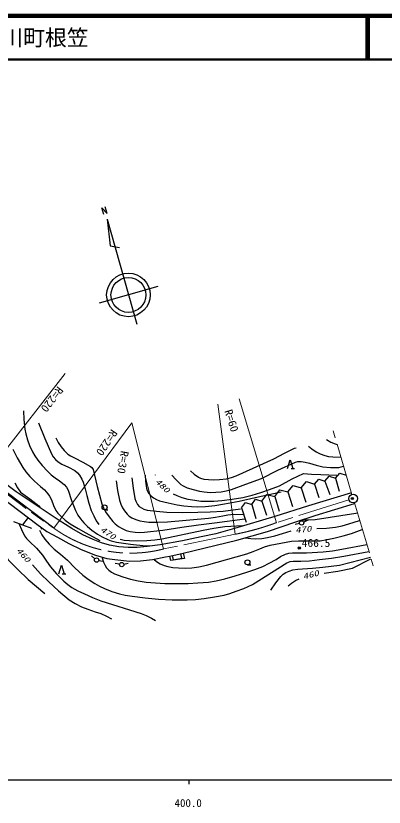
# Model space of a CAD drawing. Units: millimetres, scale not verified. Extents: x 40000 to 680000, y 20000 to 380000.
# Drawn here: x 428342 to 512762, y 198715 to 380000 of the extents above; entities that cross this region are included whole.
import ezdxf
from ezdxf.enums import TextEntityAlignment as Align

# ---------------------------------------------------------------- set-up
doc = ezdxf.new("R2010")
doc.units = ezdxf.units.MM
doc.header["$LTSCALE"] = 1000
doc.header["$PDMODE"] = 32
doc.header["$PDSIZE"] = 500
doc.linetypes.add('CHAIN', pattern=[18.5, 12, -1.5, 3.5, -1.5])
for name, color, linetype, lineweight in [('M-BGD', 7, 'Continuous', 25), ('M-BMK', 2, 'CHAIN', 13), ('M-BMK-SRVR', 3, 'Continuous', 25), ('M-STR-HTXT', 7, 'Continuous', 13), ('M-TTL', 2, 'Continuous', 140), ('M-TTL-BAND', 7, 'Continuous', 25), ('M-TTL-LINE', 7, 'Continuous', 50)]:
    doc.layers.add(name, color=color, linetype=linetype, lineweight=lineweight)
doc.layers.add('M-OTRS', color=6, linetype='Continuous')
doc.layers.add('M-TTL-TXT', color=7, linetype='Continuous')
doc.styles.add('ＭＳ ゴシック', font='')
doc.styles.get('ＭＳ ゴシック').set_extended_font_data('MS Gothic')

msp = doc.modelspace()

# ---------------------------------------------------------------- linework, layer by layer
at = {"layer": 'M-BGD'}
for p, q in [((490618, 276297), (491218, 278297)), ((491218, 278297), (491818, 276297)), ((491418, 276297), (492218, 276297)), ((437078, 262621), (421245, 274544)), ((428406, 270923), (423334, 274741)), ((460279, 274825), (460314, 274750)), ((496758, 272737), (497750, 273888)), ((497750, 273888), (499194, 273414)), ((499194, 273414), (500186, 274565)), ((500186, 274565), (501630, 274091)), ((501630, 274091), (502622, 275242)), ((501630, 274091), (502431, 271137)), ((502622, 275242), (504066, 274769)), ((490685, 270955), (491906, 272413)), ((491906, 272413), (493721, 271846)), ((493721, 271846), (494943, 273304)), ((494943, 273304), (496758, 272737)), ((496758, 272737), (497812, 269646)), ((499194, 273414), (500285, 270373)), ((438282, 264364), (428406, 270923)), ((484721, 268846), (485860, 270367)), ((485860, 270367), (487703, 269901)), ((487703, 269901), (488842, 271422)), ((488842, 271422), (490685, 270955)), ((490685, 270955), (491739, 267610)), ((493721, 271846), (494830, 268591)), ((505254, 270713), (495419, 267710)), ((425218, 269592), (433140, 263544)), ((480066, 267319), (480975, 268476)), ((480975, 268476), (482394, 268082)), ((482394, 268082), (483303, 269240)), ((483303, 269240), (484721, 268846)), ((484721, 268846), (485776, 265610)), ((487703, 269901), (488721, 266555)), ((448684, 266837), (449434, 266837)), ((480066, 267319), (481121, 264009)), ((482394, 268082), (483375, 264810)), ((495419, 267710), (487684, 265281)), ((496953, 265541), (505982, 268252)), ((431159, 265056), (429863, 263358)), ((487684, 265281), (478485, 262569)), ((492542, 264102), (496953, 265541)), ((432041, 262520), (427895, 264115)), ((433140, 263544), (435415, 261878)), ((441157, 262558), (438282, 264364)), ((486033, 261861), (492542, 264102)), ((493357, 263706), (492383, 263480)), ((494298, 264027), (495208, 264442)), ((434277, 262711), (434040, 262386)), ((435415, 261878), (437894, 260536)), ((443699, 261121), (441157, 262558)), ((446095, 260052), (443699, 261121)), ((474146, 261366), (470820, 260635)), ((478485, 262569), (474146, 261366)), ((478982, 259866), (486033, 261861)), ((437894, 260536), (440495, 259114)), ((447977, 259278), (446095, 260052)), ((449820, 258762), (447977, 259278)), ((466504, 259739), (461410, 258842)), ((470820, 260635), (466504, 259739)), ((466713, 256881), (478982, 259866)), ((440495, 259114), (443299, 257733)), ((443299, 257733), (446591, 256473)), ((451957, 258320), (449820, 258762)), ((454058, 258172), (451957, 258320)), ((456158, 258172), (454058, 258172)), ((458406, 258394), (456158, 258172)), ((461410, 258842), (458406, 258394)), ((446447, 255639), (445661, 256257)), ((446591, 256473), (449232, 255660)), ((449232, 255660), (451061, 255457)), ((459630, 255457), (462678, 256066)), ((462678, 256066), (463647, 256232)), ((463647, 256232), (466713, 256881)), ((463647, 256232), (466713, 256881)), ((463878, 255208), (463647, 256232)), ((466968, 255695), (463878, 255208)), ((464202, 256350), (464409, 255371)), ((464409, 255371), (466366, 255785)), ((466366, 255785), (466159, 256764)), ((466713, 256881), (466968, 255695)), ((438195, 252142), (438795, 254142)), ((438795, 254142), (439395, 252142)), ((447333, 255249), (448320, 255087)), ((451061, 255457), (454429, 255091)), ((452122, 254356), (451134, 254509)), ((453103, 254394), (454076, 254623)), ((454429, 255091), (456908, 255132)), ((456908, 255132), (459630, 255457)), ((481416, 254235), (482166, 254235)), ((438995, 252142), (439795, 252142))]:
    msp.add_line(p, q, dxfattribs=at)
for points in [[(430116, 289512), (430213, 287528), (430426, 285335), (430637, 284234), (431019, 282887), (431497, 281582), (432156, 280121), (432690, 279179), (433379, 278197), (434375, 276977), (435596, 275655), (436412, 274881), (437353, 274137), (438388, 273476), (439418, 272651), (439928, 272028), (440321, 271351), (441124, 268993), (442021, 266695), (442590, 265638), (443174, 264773), (443942, 263848), (444794, 262999), (445756, 262208), (447070, 261293), (448153, 260627), (449402, 259997), (450231, 259711), (451401, 259434), (454658, 258973), (458143, 258611), (459056, 258613)], [(433504, 286779), (434956, 283206), (436504, 279665), (436901, 278967), (437404, 278355), (438053, 277826), (438905, 277300), (440420, 276640), (441875, 275844), (442478, 275311), (442946, 274752), (443461, 273891), (443789, 273137), (444269, 271610), (444629, 270127), (445080, 268385), (445627, 266716), (446184, 265431), (446769, 264344), (447351, 263458)], [(437485, 283343), (438061, 282288), (438772, 281241), (439438, 280420), (440244, 279616), (440903, 279170), (441796, 278709), (443735, 277741), (445422, 276761), (445729, 276500), (446063, 276040), (446988, 272203), (448063, 268205), (448430, 267274), (448911, 266349), (449711, 265199), (450539, 264196), (451084, 263646), (451876, 263038), (452712, 262532), (453619, 262109), (454572, 261863), (455702, 261701), (456614, 261655), (457812, 261717), (462049, 262209), (466426, 262823), (470185, 263380), (473910, 263829), (480847, 264807)], [(499577, 282911), (500519, 282345), (501494, 281930), (502008, 281793)], [(468361, 275793), (469246, 274984), (470198, 274295), (470675, 274072), (471446, 273863), (472483, 273747), (473684, 273726), (475054, 273788), (476643, 273968), (477801, 274245), (478857, 274606), (487489, 278544), (489888, 279850), (492216, 280987), (492559, 281068)], [(495414, 281407), (496195, 280780), (497184, 280127), (498080, 279678), (499157, 279260), (500017, 279054), (501013, 278942), (502847, 278927)], [(427643, 280736), (428650, 278774), (429938, 276515), (430624, 275527), (431519, 274448), (432628, 273368), (433992, 272195), (434880, 271397), (435700, 270517), (436075, 269992), (436543, 269107), (436995, 267850), (437540, 266703), (437985, 266091), (438667, 265359), (439685, 264486), (440813, 263656), (442610, 262536), (444386, 261544), (447579, 259782)], [(464103, 274777), (465012, 273756), (466171, 272649), (466717, 272295), (467630, 271882), (468985, 271453), (470400, 271118), (471512, 270926), (472908, 270813), (474145, 270844), (475384, 270981), (476567, 271188), (477793, 271511), (481070, 272675), (484609, 274045), (488424, 275921), (492413, 277738), (493002, 277873), (493775, 277918), (494688, 277777), (495655, 277511), (497181, 277037), (498670, 276698), (500482, 276546), (502338, 276494), (503468, 276809)], [(409404, 274485), (411015, 273682), (412484, 272833), (413622, 272046), (414869, 271046), (415982, 270136), (417118, 269059), (419093, 266203), (421133, 263068), (422186, 261367), (423373, 259654), (424907, 257540), (426609, 255404), (428818, 253147), (431187, 250882), (435003, 247682)], [(454908, 274196), (455198, 271825), (455610, 269458), (455857, 268782), (456249, 268075), (456642, 267622), (457134, 267259), (457682, 266999), (458443, 266787), (460558, 266510), (462918, 266313), (466517, 266241), (470081, 266272), (472880, 266335), (475839, 266507), (479831, 267082)], [(457956, 274777), (458038, 273381), (458267, 271787), (458440, 271292), (458845, 270601), (459245, 270139), (459870, 269615), (460564, 269208), (461304, 268906), (463258, 268413), (465346, 267995), (466823, 267756), (468615, 267587), (470039, 267551), (471839, 267621), (473969, 267838), (476144, 268168), (479494, 268817), (483203, 269646), (489171, 270954)], [(464419, 270462), (465231, 270079), (466362, 269676), (467781, 269308), (469359, 269017), (470747, 268852), (472120, 268790), (473733, 268824), (475527, 268978), (477925, 269265), (480371, 269667), (482509, 270186), (484464, 270765), (486505, 271456), (488743, 272329), (491687, 273909), (494257, 275139), (496071, 274993), (498266, 274927), (501899, 274777)], [(428107, 273028), (428699, 271896), (429408, 270914), (431579, 269363), (433638, 267736), (433811, 267465)], [(451326, 273470), (451650, 271294), (452092, 269034), (452383, 268159), (452809, 267253), (453231, 266577), (453878, 265805), (454329, 265410), (454934, 265026), (455854, 264624), (456745, 264344), (457720, 264126), (458802, 264008), (460923, 263994), (463121, 264086), (472529, 264924), (474116, 265118), (475771, 265425), (476947, 265683), (478292, 265848), (480509, 265727)], [(493803, 264513), (495404, 264522), (496961, 264633), (506228, 266080), (506619, 266120)], [(429144, 263517), (429635, 262313), (430352, 260881), (430803, 260280), (431494, 259553), (433055, 258014), (434482, 256445), (435336, 255091), (436291, 253777), (437703, 252171), (439347, 250482), (440261, 249703), (441194, 249048), (442591, 248266), (444050, 247564), (445881, 246755), (447816, 246012), (457072, 243067), (458188, 242625), (459420, 242006), (460318, 241486)], [(452239, 260101), (453163, 259914), (454360, 259800), (456297, 259750), (458398, 259805), (460193, 259950), (461892, 260193), (471300, 262159), (473697, 262636), (476274, 263042), (480267, 263210)], [(497315, 262536), (499511, 262663), (501587, 262893), (503147, 263192), (504695, 263601), (507137, 264391)], [(433738, 262135), (434318, 261083), (434961, 260148), (436010, 258935), (437136, 257796), (438614, 256670), (440200, 255324), (441895, 253576), (443676, 251887), (444958, 250932), (446466, 249951), (447504, 249349), (448695, 248786), (450358, 248148), (452075, 247604), (453431, 247309), (455015, 247081), (457997, 246669), (461061, 246364), (464197, 246248), (467597, 246228), (469521, 246323), (471511, 246527), (473888, 246879), (476066, 247312), (477365, 247669), (478875, 248197), (480600, 248836), (482556, 249697), (490462, 254727), (491220, 254988), (491871, 255095), (493686, 255085), (495685, 255185), (497948, 255443)], [(459990, 255529), (460598, 255007), (461420, 254465), (462343, 254066), (463170, 253829), (464353, 253625), (465658, 253517), (467261, 253485), (468665, 253565), (470248, 253795), (472012, 254167), (481299, 256745), (482768, 257257), (484243, 257881), (485357, 258327), (486618, 258709), (489040, 259227), (491497, 259641), (493093, 259759), (494511, 259767), (496314, 259706), (498097, 259759), (499677, 260005), (501241, 260351), (503381, 260869), (505310, 261441), (507755, 262325)], [(480979, 260431), (482167, 260236), (483318, 260170), (484715, 260299), (486048, 260521), (487707, 260891), (489438, 261383), (491411, 261986)], [(448129, 255802), (448438, 254851), (448808, 254062), (449146, 253558), (449696, 252973), (450268, 252562), (450983, 252200), (452870, 251492), (454656, 250937), (456418, 250566), (458199, 250298), (460387, 250073), (462503, 249956), (465051, 249917), (467850, 249982), (470065, 250080), (472499, 250297), (474274, 250590), (476229, 251024), (478642, 251680), (481314, 252518), (483105, 253131), (484957, 253880), (486402, 254578), (487972, 255460), (489009, 256108), (490139, 256694), (490913, 256881), (491717, 256960), (494978, 257004), (498776, 257172), (500907, 257428), (503077, 257796), (508776, 258907)], [(486750, 248443), (487902, 250076), (489051, 251532), (489638, 252070), (490244, 252464), (490978, 252796), (491821, 253052), (493003, 253256), (494037, 253334), (496311, 253456), (498699, 253691), (500629, 253893), (502510, 254191), (509656, 255966)], [(497948, 255443), (500727, 255788), (503509, 256239), (509266, 257272)], [(499029, 252329), (502136, 252814), (505521, 253468), (509717, 255623)], [(432158, 254208), (434031, 252178), (435888, 250338), (438110, 248288), (440540, 246207), (441921, 245390), (443390, 244643), (444851, 244061), (446562, 243500), (447790, 243062), (449090, 242485), (450239, 241888)], [(490764, 249424), (491550, 250050), (492454, 250636), (493248, 251004)]]:
    msp.add_lwpolyline(points, dxfattribs=at)
for centre, radius in [((448684, 267407), 570), ((493844, 263819), 500), ((493304, 258107), 250), ((493304, 258107), 150), ((493304, 258107), 50), ((446840, 255330), 500), ((452616, 254279), 500), ((481416, 254805), 570)]:
    msp.add_circle(centre, radius, dxfattribs=at)
at = {"layer": 'M-BMK'}
for p, q in [((505357, 270360), (501079, 284963)), ((504684, 269101), (488054, 263886)), ((505925, 268443), (510241, 254009)), ((478586, 261230), (462208, 257864))]:
    msp.add_line(p, q, dxfattribs=at)
for centre, radius, start, end in [((561369, 444148), 220000, 230.43706, 235.60075), ((467171, 320134), 60000, 280.96747, 290.36853), ((454690, 286907), 30000, 234.05151, 284.51262)]:
    msp.add_arc(centre, radius, start, end, dxfattribs=at)
at = {"layer": 'M-BMK-SRVR'}
for p, q in [((448487, 334525), (448068, 336010)), ((448068, 336010), (449259, 334738)), ((449259, 334738), (448830, 336227)), ((449261, 333391), (449929, 327345)), ((449261, 333391), (456056, 309332)), ((449929, 327345), (452126, 326926)), ((460890, 317971), (447417, 314166))]:
    msp.add_line(p, q, dxfattribs=at)
for centre, radius in [((454153, 316069), 5000), ((454153, 316069), 4000), ((505638, 269401), 1000), ((505638, 269401), 40)]:
    msp.add_circle(centre, radius, dxfattribs=at)
at = {"layer": 'M-OTRS'}
msp.add_point((505472, 269435), dxfattribs=at)
at = {"layer": 'M-STR-HTXT'}
for p, q in [((421245, 274544), (439674, 298050)), ((488054, 263886), (479515, 292261)), ((474644, 291011), (478586, 261230)), ((454900, 286755), (437078, 262621)), ((462208, 257864), (454900, 286755))]:
    msp.add_line(p, q, dxfattribs=at)
at = {"layer": 'M-TTL'}
msp.add_line((680000, 380000), (40000, 380000), dxfattribs=at)
at = {"layer": 'M-TTL-BAND'}
for p, q in [((40000, 205000), (579000, 205000)), ((468000, 205000), (468000, 204000))]:
    msp.add_line(p, q, dxfattribs=at)
at = {"layer": 'M-TTL-LINE'}
for p, q in [((508747, 380000), (508747, 370000)), ((509247, 380000), (509247, 370000)), ((40000, 370000), (680000, 370000))]:
    msp.add_line(p, q, dxfattribs=at)

# ---------------------------------------------------------------- texts
at = {"layer": 'M-BGD', "style": 'ＭＳ ゴシック', "oblique": 15, "width": 1.4}
for s, rotation, p in [('480', 316.5, (459893, 272900)), ('470', 5.8, (492473, 261111)), ('470', 326.3, (447332, 261683)), ('460', 311.7, (428065, 257206)), ('460', 14.1, (494375, 250491))]:
    msp.add_text(s, height=1320, rotation=rotation, dxfattribs=at).set_placement(p, align=Align.BOTTOM_LEFT)
at = {"layer": 'M-BGD', "style": 'ＭＳ ゴシック', "width": 1.05}
msp.add_text('466.5', height=1833, dxfattribs=at).set_placement((493870, 257782), align=Align.BOTTOM_LEFT)
at = {"layer": 'M-STR-HTXT', "style": 'ＭＳ ゴシック', "width": 1.05}
for s, rotation, p in [('R=220', 232.6, (437487, 295626)), ('R=60', 287.7, (475596, 289304)), ('R=220', 236.4, (449785, 285759)), ('R=30', 260.6, (451885, 280543))]:
    msp.add_text(s, height=1833, rotation=rotation, dxfattribs=at).set_placement(p, align=Align.BOTTOM_LEFT)
at = {"layer": 'M-TTL-BAND', "style": 'ＭＳ ゴシック'}
msp.add_text('400.0', height=1833, dxfattribs=at).set_placement((467844, 198195), align=Align.BOTTOM_CENTER)
at = {"layer": 'M-TTL-TXT', "style": 'ＭＳ ゴシック'}
msp.add_text('岩国市美川町根笠', height=3666, dxfattribs=at).set_placement((405024, 375000), align=Align.MIDDLE_LEFT)

doc.saveas('drawing.dxf')
